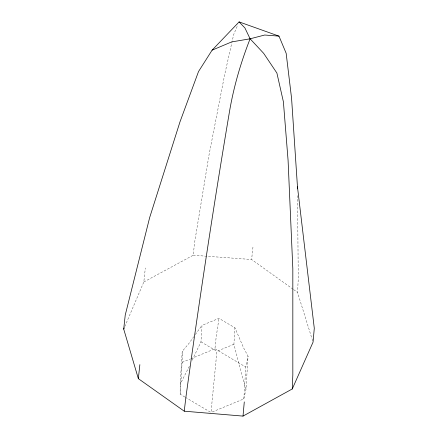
<?xml version="1.0" encoding="UTF-8"?>
<svg xmlns="http://www.w3.org/2000/svg" width="438" height="438" viewBox="0 0 438 438"><rect width="100%" height="100%" fill="white"/><g stroke="black" fill="none" stroke-linecap="round" stroke-linejoin="round"><path stroke-width="0.33" stroke-dasharray="2.19 1.64" d="M184.803 396.981L180.149 394.222L180.171 384.274L182.208 351.353L188.668 343.764L193.766 336.729M180.149 394.222L182.12 362.374L182.208 351.353M312.644 340.841L297.506 292.403L298.267 279.017L297.539 195.666M192.222 360.206L200.976 341.837L201.995 325.368L218.973 318.344L234.927 327.794L243.572 347.805L248.039 356.198L246.003 389.119L243.829 398.914L211.636 412.229M246.003 389.119L241.869 375.267L233.908 344.263L234.927 327.794M243.829 398.914L245.8 367.06L248.039 356.198M233.908 344.263L216.93 351.281L211.001 412.492M190.957 358.717L214.943 348.796L216.142 337.309L218.973 318.344M124.786 326.578L143.812 281.984L145.334 267.99M293.088 289.233L251.615 259.504L253.137 245.51M143.812 281.984L193.207 255.244L194.68 242.055L208.975 155.205L224.678 74.591L233.678 34.531L237.812 24.906M189.304 366.327L180.171 384.274M195.332 334.566L201.995 325.368M182.12 362.374L190.327 358.979M193.207 255.244L251.615 259.504M214.943 348.796L245.8 367.06M200.976 341.837L216.93 351.281M185.389 397.326L210.421 412.147M293.641 289.627L297.506 292.403"/><path stroke-width="0.66" d="M292.261 388.966L292.836 374.906L292.825 268.691L288.084 160.407L283.402 101.83L276.898 73.047L263.665 53.337L250.109 38.807L244.919 27.966L239.104 21.9L212.096 50.162L198.524 71.536L180.007 121.791L149.654 217.604L125.23 315.103L123.713 329.091L138.342 378.646L184.239 411.189L243.013 416.1L292.261 388.966L313.05 342.133L314.287 328.281L297.462 186.78L291.588 98.468L286.151 53.255L278.984 36.13L239.104 21.9M243.013 416.1L244.284 401.914M138.342 378.646L139.864 364.651M184.239 411.189L185.898 397.211C199.038 302.324 213.284 207.585 229.233 113.124C233.454 87.638 240.676 62.831 250.109 38.807L264.7 35.024L278.984 36.13M123.713 329.091L124.25 327.832M212.096 50.162L231.653 41.917L250.109 38.807M297.462 186.78L297.479 188.833"/></g></svg>
